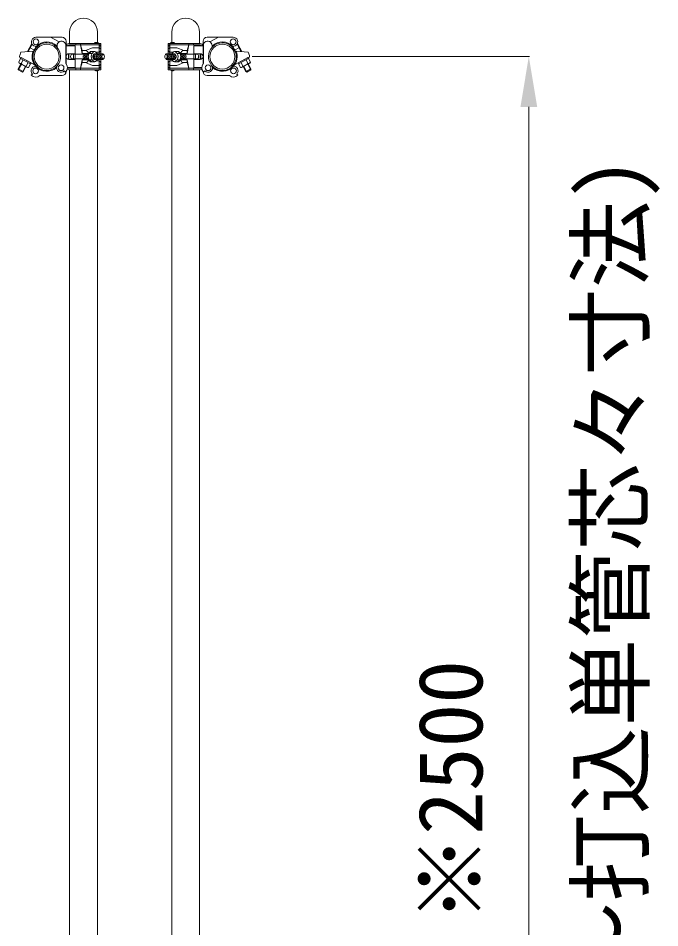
# Model space of a CAD drawing. Units: millimetres, scale not verified. Extents: x -13484 to 18716, y -23100 to 23100.
# Drawn here: x 4282 to 5405, y -4786 to -3193 of the extents above; entities that cross this region are included whole.
import ezdxf
from ezdxf.enums import TextEntityAlignment as Align

# ---------------------------------------------------------------- set-up
doc = ezdxf.new("R2010")
doc.units = ezdxf.units.MM
doc.header["$LTSCALE"] = 150
for name, color, linetype, lineweight in [('0-6_ﾎﾞﾙﾄ類', 2, 'Continuous', 18), ('0-B_寸法', 3, 'Continuous', 18), ('1-1_単管', 7, 'Continuous', 18), ('1-2_単管ｸﾗﾝﾌﾟ', 7, 'Continuous', 18)]:
    doc.layers.add(name, color=color, linetype=linetype, lineweight=lineweight)
doc.styles.add('ＭＳ ゴシック', font='')
doc.styles.get('ＭＳ ゴシック').set_extended_font_data('MS Gothic')

msp = doc.modelspace()

# ---------------------------------------------------------------- linework, layer by layer
at = {"layer": '0-6_ﾎﾞﾙﾄ類'}
for p, q in [((4286.4, -3263.5), (4287.4, -3261.7)), ((4303.8, -3272.8), (4286.4, -3263.5)), ((4304.7, -3271), (4287.4, -3261.7)), ((4290.8, -3265.8), (4287.4, -3272.1)), ((4667, -3271), (4684.3, -3261.7)), ((4685.2, -3263.5), (4667.9, -3272.8)), ((4680.9, -3265.8), (4684.3, -3272.1)), ((4685.2, -3263.5), (4684.3, -3261.7)), ((4284, -3271.3), (4298.6, -3279.1)), ((4299.4, -3270.5), (4296.1, -3276.7)), ((4304.7, -3271), (4303.8, -3272.8)), ((4667, -3271), (4667.9, -3272.8)), ((4672.3, -3270.5), (4675.6, -3276.7)), ((4687.6, -3271.3), (4673.1, -3279.1))]:
    msp.add_line(p, q, dxfattribs=at)
for points in [[(4286.4, -3263.5), (4283.1, -3269.8), (4284, -3271.3)], [(4685.2, -3263.5), (4688.6, -3269.8), (4687.6, -3271.3)], [(4303.8, -3272.8), (4300.4, -3279), (4298.6, -3279.1)], [(4667.9, -3272.8), (4671.3, -3279), (4673.1, -3279.1)]]:
    msp.add_lwpolyline(points, dxfattribs=at)
for centre, radius, start, end in [((4287, -3267.8), 4.35, 207.478, 276.246), ((4299.1, -3260.7), 16.2, 224.274, 259.45), ((4299.9, -3274.7), 4.35, 207.478, 276.246), ((4671.8, -3274.7), 4.35, 263.754, 332.522), ((4672.6, -3260.7), 16.2, 280.55, 315.726), ((4684.7, -3267.8), 4.35, 263.754, 332.522)]:
    msp.add_arc(centre, radius, start, end, dxfattribs=at)
at = {"layer": '0-B_寸法'}
for p, q in [((4691.7, -3260), (5176.8, -3260)), ((5175.8, -3348), (5175.8, -5672))]:
    msp.add_line(p, q, dxfattribs=at)
at = {"layer": '0-B_寸法', "color": 91}
msp.add_solid([(5161.2, -3348), (5175.8, -3260), (5190.5, -3348)], dxfattribs=at)
at = {"layer": '1-1_単管'}
for p, q in [((4372.2, -3237), (4372.2, -3217)), ((4420.8, -3217), (4420.8, -3235.2)), ((4550.9, -3217), (4550.9, -3235.2)), ((4599.5, -3237), (4599.5, -3217)), ((4372.2, -5655.5), (4372.2, -3283)), ((4420.8, -3284.8), (4420.8, -5655.5)), ((4599.5, -5734), (4599.5, -3283))]:
    msp.add_line(p, q, dxfattribs=at)
msp.add_lwpolyline([(4550.9, -3284.8), (4550.9, -5736), (4586.7, -5736)], dxfattribs=at)
for centre in [(4396.5, -3217), (4575.2, -3217)]:
    msp.add_arc(centre, 24.3, 0, 180, dxfattribs=at)
at = {"layer": '1-2_単管ｸﾗﾝﾌﾟ'}
for p, q in [((4359, -3226.1), (4313.3, -3226.1)), ((4353.9, -3234.3), (4338.8, -3226.2)), ((4366, -3273), (4366, -3233.1)), ((4605.7, -3273), (4605.7, -3233.1)), ((4612.7, -3226.1), (4658.4, -3226.1)), ((4617.8, -3234.3), (4632.9, -3226.2)), ((4305.9, -3237.3), (4298.4, -3251.3)), ((4306.5, -3238.3), (4299.6, -3251.2)), ((4301.4, -3245.7), (4303, -3244.7)), ((4302.2, -3244.3), (4311, -3249)), ((4308.9, -3250.7), (4313.6, -3242.1)), ((4309.1, -3252.5), (4314.8, -3242)), ((4310.3, -3250.4), (4310.2, -3248.6)), ((4365.5, -3272.3), (4365.5, -3238)), ((4366.1, -3241), (4382, -3241)), ((4371, -3237), (4427, -3237)), ((4371, -3239.5), (4427, -3239.5)), ((4382, -3241), (4382, -3279)), ((4383, -3239.5), (4383, -3237)), ((4391, -3239.5), (4391, -3237)), ((4393.9, -3249.5), (4391, -3239.5)), ((4412, -3244.4), (4399.9, -3249.5)), ((4412, -3244.4), (4423, -3244.4)), ((4424, -3237), (4424, -3255)), ((4424, -3240.5), (4427, -3240.5)), ((4424, -3241.5), (4427, -3241.5)), ((4427, -3237), (4427, -3255)), ((4544.7, -3237), (4544.7, -3255)), ((4600.7, -3237), (4544.7, -3237)), ((4600.7, -3239.5), (4544.7, -3239.5)), ((4547.7, -3240.5), (4544.7, -3240.5)), ((4547.7, -3241.5), (4544.7, -3241.5)), ((4547.7, -3237), (4547.7, -3255)), ((4559.7, -3244.4), (4548.7, -3244.4)), ((4559.7, -3244.4), (4571.8, -3249.5)), ((4577.8, -3249.5), (4580.7, -3239.5)), ((4580.7, -3239.5), (4580.7, -3237)), ((4588.7, -3239.5), (4588.7, -3237)), ((4605.6, -3241), (4589.7, -3241)), ((4589.7, -3241), (4589.7, -3279)), ((4606.2, -3272.3), (4606.2, -3238)), ((4662.6, -3252.5), (4656.9, -3242)), ((4662.7, -3250.7), (4658.1, -3242.1)), ((4669.5, -3244.3), (4660.7, -3249)), ((4661.4, -3250.4), (4661.5, -3248.6)), ((4665.2, -3238.3), (4672.1, -3251.2)), ((4665.7, -3237.3), (4673.3, -3251.3)), ((4670.2, -3245.7), (4668.7, -3244.7)), ((4287.2, -3261.7), (4285.9, -3262.9)), ((4287.2, -3261.7), (4310.7, -3274.2)), ((4308.3, -3250.5), (4309.7, -3251)), ((4370, -3255.1), (4370, -3264.9)), ((4371, -3255), (4382, -3255)), ((4371, -3255), (4371, -3265)), ((4371, -3265), (4382, -3265)), ((4375.3, -3256), (4404.6, -3256)), ((4375.3, -3264), (4404.6, -3264)), ((4379, -3255), (4379, -3265)), ((4393.9, -3254.5), (4405.3, -3254.5)), ((4393.9, -3265.5), (4405.3, -3265.5)), ((4397.9, -3255), (4405, -3255)), ((4397.9, -3265), (4405, -3265)), ((4406.5, -3254.5), (4411.5, -3254.5)), ((4406.5, -3265.5), (4411.5, -3265.5)), ((4408.8, -3251), (4416, -3251)), ((4414.1, -3256), (4429, -3256)), ((4414.1, -3264), (4429, -3264)), ((4415.1, -3255), (4429.9, -3255)), ((4415.1, -3265), (4429.9, -3265)), ((4418.6, -3252.4), (4423, -3252.4)), ((4424, -3283), (4424, -3265)), ((4427, -3265), (4427, -3283)), ((4430.6, -3255.3), (4429.9, -3255)), ((4430.6, -3264.8), (4429.9, -3265)), ((4541, -3255.3), (4541.8, -3255)), ((4541, -3264.8), (4541.8, -3265)), ((4556.6, -3255), (4541.8, -3255)), ((4556.6, -3265), (4541.8, -3265)), ((4557.6, -3256), (4542.6, -3256)), ((4557.6, -3264), (4542.6, -3264)), ((4544.7, -3265), (4544.7, -3283)), ((4547.7, -3283), (4547.7, -3265)), ((4553.1, -3252.4), (4548.7, -3252.4)), ((4562.9, -3251), (4555.6, -3251)), ((4565.2, -3254.5), (4560.2, -3254.5)), ((4565.2, -3265.5), (4560.2, -3265.5)), ((4577.8, -3254.5), (4566.4, -3254.5)), ((4577.8, -3265.5), (4566.4, -3265.5)), ((4573.8, -3255), (4566.6, -3255)), ((4573.8, -3265), (4566.6, -3265)), ((4596.4, -3256), (4567.1, -3256)), ((4596.4, -3264), (4567.1, -3264)), ((4600.7, -3255), (4589.7, -3255)), ((4600.7, -3265), (4589.7, -3265)), ((4592.7, -3255), (4592.7, -3265)), ((4600.7, -3255), (4600.7, -3265)), ((4601.7, -3255.1), (4601.7, -3264.9)), ((4684.5, -3261.7), (4661, -3274.2)), ((4663.4, -3250.5), (4662, -3251)), ((4684.5, -3261.7), (4685.8, -3262.9)), ((4286.9, -3272.8), (4282.2, -3281.6)), ((4291.1, -3286.3), (4282.2, -3281.6)), ((4287.8, -3273.3), (4282.4, -3283.4)), ((4294.9, -3277.1), (4289.5, -3287.1)), ((4295.7, -3277.5), (4291.1, -3286.3)), ((4368.2, -3279), (4382, -3279)), ((4371, -3280.5), (4427, -3280.5)), ((4382, -3279), (4380.4, -3280.5)), ((4383, -3283), (4383, -3280.5)), ((4393.9, -3270.5), (4391, -3280.5)), ((4391, -3283), (4391, -3280.5)), ((4412, -3275.6), (4399.9, -3270.5)), ((4408.8, -3269), (4416, -3269)), ((4412, -3275.6), (4423, -3275.6)), ((4418.6, -3267.6), (4423, -3267.6)), ((4424, -3278.5), (4427, -3278.5)), ((4424, -3279.5), (4427, -3279.5)), ((4547.7, -3278.5), (4544.7, -3278.5)), ((4547.7, -3279.5), (4544.7, -3279.5)), ((4600.7, -3280.5), (4544.7, -3280.5)), ((4553.1, -3267.6), (4548.7, -3267.6)), ((4559.7, -3275.6), (4548.7, -3275.6)), ((4562.9, -3269), (4555.6, -3269)), ((4559.7, -3275.6), (4571.8, -3270.5)), ((4577.8, -3270.5), (4580.7, -3280.5)), ((4580.7, -3283), (4580.7, -3280.5)), ((4588.7, -3283), (4588.7, -3280.5)), ((4603.5, -3279), (4589.7, -3279)), ((4589.7, -3279), (4591.2, -3280.5)), ((4675.9, -3277.5), (4680.6, -3286.3)), ((4676.8, -3277.1), (4682.2, -3287.1)), ((4680.6, -3286.3), (4689.4, -3281.6)), ((4683.9, -3273.3), (4689.3, -3283.4)), ((4684.8, -3272.8), (4689.4, -3281.6)), ((4289.5, -3287.1), (4291.1, -3286.3)), ((4304.9, -3292.7), (4307.1, -3290.6)), ((4359, -3293.3), (4319.9, -3293.3)), ((4364.9, -3287.3), (4362.8, -3285.2)), ((4371, -3283), (4427, -3283)), ((4600.7, -3283), (4544.7, -3283)), ((4606.7, -3287.3), (4608.9, -3285.2)), ((4612.7, -3293.3), (4651.8, -3293.3)), ((4666.8, -3292.7), (4664.6, -3290.6)), ((4682.2, -3287.1), (4680.6, -3286.3))]:
    msp.add_line(p, q, dxfattribs=at)
for points in [[(4391, -3239.5), (4393.9, -3254.5), (4393.9, -3249.5), (4399.9, -3249.5)], [(4580.7, -3239.5), (4577.8, -3254.5), (4577.8, -3249.5), (4571.8, -3249.5)], [(4284.8, -3257.8), (4286.8, -3252.3), (4308.3, -3250.5)], [(4391, -3280.5), (4393.9, -3265.5), (4393.9, -3270.5), (4399.9, -3270.5)], [(4580.7, -3280.5), (4577.8, -3265.5), (4577.8, -3270.5), (4571.8, -3270.5)], [(4686.9, -3257.8), (4684.9, -3252.3), (4663.4, -3250.5)], [(4289.5, -3287.1), (4282.4, -3283.4), (4282.2, -3281.6)], [(4682.2, -3287.1), (4689.3, -3283.4), (4689.4, -3281.6)]]:
    msp.add_lwpolyline(points, dxfattribs=at)
for centre, radius in [((4313.3, -3234.1), 5), ((4658.4, -3234.1), 5), ((4332.2, -3260), 21.8), ((4639.5, -3260), 21.8), ((4312.7, -3285), 5), ((4357.2, -3279.5), 5), ((4614.5, -3279.5), 5), ((4659, -3285), 5)]:
    msp.add_circle(centre, radius, dxfattribs=at)
for centre, radius, start, end in [((4313.3, -3234.1), 8, 89.555, 294.53), ((4332.2, -3260), 25.8, 46.062, 136.061), ((4358.1, -3241.1), 8, 22.798, 204.53), ((4359, -3233.1), 7, 0, 90), ((4612.7, -3233.1), 7, 90, 180), ((4613.6, -3241.1), 8, 335.47, 157.202), ((4639.5, -3260), 25.8, 43.939, 133.938), ((4658.4, -3234.1), 8, 245.47, 90.445), ((4332.2, -3260), 25.8, 158.301, 221.08), ((4332.2, -3260), 24.3, 158.23, 141.61), ((4371, -3242), 5, 90, 180), ((4371, -3242), 2.5, 90, 156.422), ((4399.9, -3254.5), 5, 0, 90), ((4419.4, -3241.3), 6.25, 43.038, 136.962), ((4423, -3248.4), 4, 270, 90), ((4548.7, -3248.4), 4, 90, 270), ((4552.2, -3241.3), 6.25, 43.038, 136.962), ((4571.8, -3254.5), 5, 90, 180), ((4600.7, -3242), 5, 0, 90), ((4600.7, -3242), 2.5, 23.578, 90), ((4639.5, -3260), 24.3, 38.39, 21.77), ((4639.5, -3260), 25.8, 318.92, 21.699), ((4289.5, -3259.5), 5, 159.862, 224.13), ((4371, -3260), 5, 90, 270), ((4379.8, -3260), 6, 138.19, 221.81), ((4379.8, -3260), 6, 123.557, 123.564), ((4402.8, -3260), 7, 134.415, 225.585), ((4404.8, -3260), 7, 134.415, 225.585), ((4406.8, -3260), 7, 134.415, 225.585), ((4399.9, -3265.5), 5, 270, 0), ((4408.8, -3260), 7, 134.415, 225.585), ((4414.4, -3260), 10.6, 121.891, 238.109), ((4414.4, -3260), 9.6, 110.364, 249.636), ((4419.4, -3260), 9.6, 110.364, 249.636), ((4419.4, -3260), 6.6, 130.749, 229.251), ((4420.8, -3260), 7, 134.415, 225.585), ((4422.8, -3260), 7, 134.415, 225.585), ((4412.7, -3260), 9.6, 31.388, 69.636), ((4412.7, -3260), 9.6, 290.364, 328.612), ((4424.8, -3260), 7, 134.415, 225.585), ((4426.8, -3260), 7, 134.415, 225.585), ((4428.8, -3260), 7, 134.415, 225.585), ((4430.8, -3260), 7, 134.415, 225.585), ((4432.8, -3260), 7, 134.415, 225.585), ((4434.8, -3260), 7, 134.415, 225.585), ((4435.8, -3260), 7, 137.22, 222.78), ((4427, -3260), 6, 307.592, 52.408), ((4544.7, -3260), 6, 127.592, 232.408), ((4535.9, -3260), 7, 317.22, 42.78), ((4536.9, -3260), 7, 314.415, 45.585), ((4538.9, -3260), 7, 314.415, 45.585), ((4540.9, -3260), 7, 314.415, 45.585), ((4542.9, -3260), 7, 314.415, 45.585), ((4544.9, -3260), 7, 314.415, 45.585), ((4559, -3260), 9.6, 110.364, 148.612), ((4559, -3260), 9.6, 211.388, 249.636), ((4546.9, -3260), 7, 314.415, 45.585), ((4548.9, -3260), 7, 314.415, 45.585), ((4552.3, -3260), 9.6, 290.364, 69.636), ((4550.9, -3260), 7, 314.415, 45.585), ((4552.3, -3260), 6.6, 310.749, 49.251), ((4557.3, -3260), 9.6, 290.364, 69.636), ((4557.3, -3260), 10.6, 301.891, 58.109), ((4571.8, -3265.5), 5, 180, 270), ((4562.9, -3260), 7, 314.415, 45.585), ((4564.9, -3260), 7, 314.415, 45.585), ((4566.9, -3260), 7, 314.415, 45.585), ((4568.9, -3260), 7, 314.415, 45.585), ((4591.9, -3260), 6, 56.436, 56.443), ((4591.9, -3260), 6, 303.538, 303.557), ((4591.9, -3260), 6, 318.19, 41.81), ((4600.7, -3260), 5, 270, 90), ((4682.2, -3259.5), 5, 315.87, 20.138), ((4312.7, -3285), 8, 71.788, 224.862), ((4332.2, -3260), 25.8, 221.076, 311.075), ((4357.2, -3279.5), 8, 161.788, 314.862), ((4357.2, -3279.5), 11, 314.862, 40.876), ((4371, -3278), 5, 231.658, 270), ((4371, -3278), 2.5, 203.578, 270), ((4423, -3271.6), 4, 270, 90), ((4548.7, -3271.6), 4, 90, 270), ((4600.7, -3278), 2.5, 270, 336.422), ((4600.7, -3278), 5, 270, 308.342), ((4614.5, -3279.5), 11, 139.124, 225.138), ((4614.5, -3279.5), 8, 225.138, 18.212), ((4639.5, -3260), 25.8, 228.925, 318.924), ((4659, -3285), 8, 315.138, 108.212), ((4312.7, -3285), 11, 224.862, 310.876), ((4359, -3286.3), 7, 270, 0), ((4419.4, -3278.7), 6.25, 223.038, 316.962), ((4552.2, -3278.7), 6.25, 223.038, 316.962), ((4612.7, -3286.3), 7, 180, 270), ((4659, -3285), 11, 229.124, 315.138)]:
    msp.add_arc(centre, radius, start, end, dxfattribs=at)

# ---------------------------------------------------------------- texts
at = {"layer": '0-B_寸法', "style": 'ＭＳ ゴシック'}
for s, p in [('(プレコン～打込単管芯々寸法)', (5408.8, -5585.2)), ('※2500', (5128.5, -4776.9))]:
    msp.add_text(s, height=112.6, rotation=90, dxfattribs=at).set_placement(p, align=Align.BOTTOM_LEFT)

doc.saveas('drawing.dxf')
